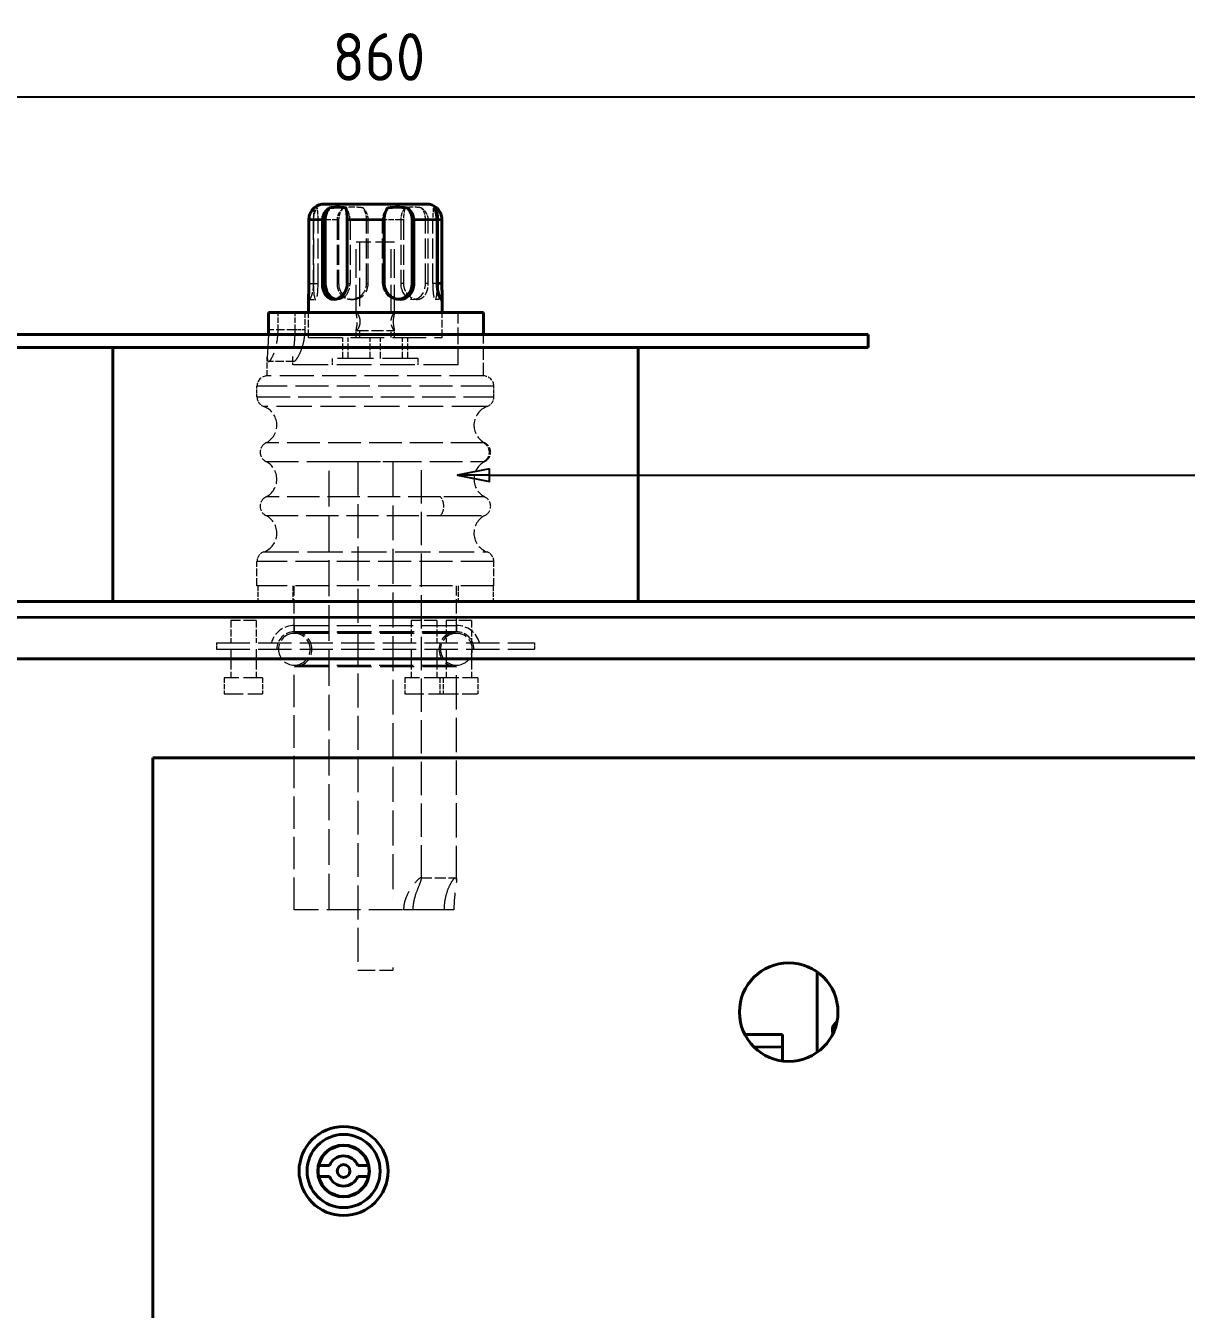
# Model space of a CAD drawing. Header units: millimetres. Extents: x 0 to 4205, y 0 to 2970.
# Drawn here: x 1614.2 to 1979.3, y 1346.9 to 1750.8 of the extents above; entities that cross this region are included whole.
import ezdxf

# ---------------------------------------------------------------- set-up
doc = ezdxf.new("R2010")
doc.units = ezdxf.units.MM
doc.header["$LTSCALE"] = 5
doc.linetypes.add('DASHED', pattern=[0.2067, 0.1654, -0.0413])
for name, color, linetype, lineweight in [('가려진 것(ISO)', 2, 'DASHED', 18), ('가려진 좁은 것(ISO)', 2, 'DASHED', 18), ('가시적인 것(ISO)', 3, 'Continuous', 40), ('가시적인 좁은 것(ISO)', 3, 'Continuous', 35), ('기호(ISO)', 5, 'Continuous', 25), ('치수(ISO)', 2, 'Continuous', 25)]:
    doc.layers.add(name, color=color, linetype=linetype, lineweight=lineweight)
doc.styles.add('치수 텍스트_PSTEK_POSCO', font='isocp.shx')
doc.dimstyles.new('치수_PSTEK_POSCO', dxfattribs={"dimscale": 5, "dimtxt": 3, "dimasz": 2, "dimexe": 2, "dimexo": 2.5, "dimgap": 1, "dimtad": 1, "dimrnd": 1e-08, "dimdsep": 46, "dimtxsty": '치수 텍스트_PSTEK_POSCO', "dimcen": 0.09, "dimdle": 10, "dimclrd": 7, "dimclre": 7, "dimclrt": 2, "dimadec": 1, "dimazin": 2, "dimtfac": 1, "dimtmove": 0, "dimatfit": 3, "dimfxl": 0, "dimtolj": 1, "dimlwd": -1, "dimlwe": -1, "dimarcsym": 0})

# ---------------------------------------------------------------- blocks, each defined once
blk = doc.blocks.new('*D31')
at = {"layer": 'Defpoints', "color": 0, "transparency": 16777216}
for p in [(2154.2, 1728.5), (1294.2, 1505.42), (2154.2, 1460.42)]:
    blk.add_point(p, dxfattribs=at)
at = {"layer": '치수(ISO)', "color": 7, "transparency": 16777216}
for p, q in [((1294.2, 1517.92), (1294.2, 1738.5)), ((2154.2, 1472.92), (2154.2, 1738.5)), ((1304.2, 1728.5), (2144.2, 1728.5))]:
    blk.add_line(p, q, dxfattribs=at)
for points in [[(1304.2, 1730.17), (1304.2, 1726.83), (1294.2, 1728.5)], [(2144.2, 1730.17), (2144.2, 1726.83), (2154.2, 1728.5)]]:
    blk.add_solid(points, dxfattribs=at)
at = {"layer": '치수(ISO)', "color": 2, "transparency": 16777216, "insert": (1710.7, 1741), "char_height": 15, "attachment_point": 4, "style": '치수 텍스트_PSTEK_POSCO'}
blk.add_mtext('\\A1;860', dxfattribs=at)

msp = doc.modelspace()

# ---------------------------------------------------------------- linework, layer by layer
at = {"layer": '가려진 것(ISO)', "ltscale": 7.618686}
for p, q in [((1704.6672, 1689.7175), (1704.6672, 1669.7175)), ((1704.7936, 1669.7175), (1704.7936, 1689.7175)), ((1706.1738, 1669.7175), (1706.1738, 1689.7175)), ((1712.1258, 1689.7175), (1712.1258, 1669.7175)), ((1712.6337, 1689.7175), (1712.6337, 1669.7175)), ((1716.2371, 1689.7175), (1716.2371, 1669.7175)), ((1721.4405, 1669.7175), (1721.4405, 1689.7175)), ((1721.9484, 1669.7175), (1721.9484, 1689.7175)), ((1726.4588, 1669.7175), (1726.4588, 1689.7175)), ((1732.1701, 1689.7175), (1732.1701, 1669.7175)), ((1733.0424, 1689.7175), (1733.0424, 1669.7175)), ((1739.9782, 1669.7175), (1739.9782, 1689.7175)), ((1740.8505, 1669.7175), (1740.8505, 1689.7175)), ((1742.2335, 1669.7175), (1742.2335, 1689.7175))]:
    msp.add_line(p, q, dxfattribs=at)
at = {"layer": '가려진 것(ISO)', "ltscale": 7.180437}
for p, q in [((1730.2036, 1682.7175), (1718.2036, 1682.7175)), ((1688.683, 1545.6175), (1676.683, 1545.6175)), ((1745.484, 1545.6175), (1733.484, 1545.6175)), ((1676.683, 1540.6175), (1688.683, 1540.6175)), ((1733.484, 1540.6175), (1745.484, 1540.6175))]:
    msp.add_line(p, q, dxfattribs=at)
at = {"layer": '가려진 것(ISO)', "ltscale": 10.838324}
for p, q in [((1718.2036, 1660.3147), (1718.2036, 1682.7175)), ((1730.2036, 1660.3147), (1730.2036, 1682.7175))]:
    msp.add_line(p, q, dxfattribs=at)
at = {"layer": '가려진 것(ISO)', "ltscale": 10.814248}
for p, q in [((1719.2536, 1682.7175), (1719.2536, 1660.3644)), ((1729.1536, 1660.3644), (1729.1536, 1682.7175))]:
    msp.add_line(p, q, dxfattribs=at)
at = {"layer": '가려진 것(ISO)', "ltscale": 0.761779}
for p, q in [((1703.4433, 1664.7175), (1705.4205, 1664.7175)), ((1711.0835, 1664.7175), (1712.333, 1664.7175)), ((1716.5634, 1664.7175), (1717.2911, 1664.7175)), ((1731.8438, 1664.7175), (1731.1162, 1664.7175)), ((1737.3237, 1664.7175), (1736.0742, 1664.7175)), ((1744.9639, 1664.7175), (1742.9867, 1664.7175)), ((1710.7036, 1644.1175), (1710.7036, 1646.1175)), ((1737.7036, 1644.1175), (1737.7036, 1646.1175)), ((1698.7036, 1562.1175), (1698.7036, 1560.1175)), ((1749.7036, 1562.1175), (1749.7036, 1560.1175)), ((1674.2036, 1556.6175), (1674.2036, 1554.6175)), ((1774.2036, 1556.6175), (1774.2036, 1554.6175))]:
    msp.add_line(p, q, dxfattribs=at)
at = {"layer": '가려진 것(ISO)', "ltscale": 2.095066}
for p, q in [((1693.585, 1655.1175), (1693.585, 1660.6175)), ((1698.971, 1655.1175), (1698.971, 1660.6175)), ((1701.9841, 1660.6175), (1701.9841, 1655.1175))]:
    msp.add_line(p, q, dxfattribs=at)
at = {"layer": '가려진 것(ISO)', "ltscale": 3.009321}
for p, q in [((1703.2036, 1652.7175), (1703.2036, 1660.6175)), ((1745.2036, 1652.7175), (1745.2036, 1660.6175))]:
    msp.add_line(p, q, dxfattribs=at)
at = {"layer": '가려진 것(ISO)', "ltscale": 4.571172}
for p, q in [((1718.2721, 1660.4675), (1730.1351, 1660.4675)), ((1718.2721, 1654.9675), (1730.1351, 1654.9675))]:
    msp.add_line(p, q, dxfattribs=at)
at = {"layer": '가려진 것(ISO)', "ltscale": 6.285399}
msp.add_line((1750.2036, 1644.1175), (1750.2036, 1660.6175), dxfattribs=at)
at = {"layer": '가려진 것(ISO)', "ltscale": 12.766994}
msp.add_line((1703.2036, 1652.7175), (1745.2036, 1652.7175), dxfattribs=at)
at = {"layer": '가려진 것(ISO)', "ltscale": 2.5141}
for p, q in [((1713.9857, 1646.1175), (1713.9857, 1652.7175)), ((1715.6384, 1646.1175), (1715.6384, 1652.7175)), ((1722.5509, 1646.1175), (1722.5509, 1652.7175)), ((1725.8563, 1646.1175), (1725.8563, 1652.7175)), ((1732.7688, 1646.1175), (1732.7688, 1652.7175)), ((1734.4215, 1646.1175), (1734.4215, 1652.7175))]:
    msp.add_line(p, q, dxfattribs=at)
at = {"layer": '가려진 것(ISO)', "ltscale": 0.915226}
for p, q in [((1718.2036, 1652.7175), (1718.2036, 1655.1203)), ((1730.2036, 1652.7175), (1730.2036, 1655.1203))]:
    msp.add_line(p, q, dxfattribs=at)
at = {"layer": '가려진 것(ISO)', "ltscale": 0.896269}
for p, q in [((1719.2536, 1655.0705), (1719.2536, 1652.7175)), ((1729.1536, 1652.7175), (1729.1536, 1655.0705))]:
    msp.add_line(p, q, dxfattribs=at)
at = {"layer": '가려진 것(ISO)', "ltscale": 4.952111}
msp.add_line((1758.2036, 1640.6175), (1758.2036, 1653.6175), dxfattribs=at)
at = {"layer": '가려진 것(ISO)', "ltscale": 2.251848}
msp.add_line((1690.2036, 1640.6175), (1690.2036, 1646.529), dxfattribs=at)
at = {"layer": '가려진 것(ISO)', "ltscale": 3.047415}
msp.add_line((1698.5004, 1645.1175), (1690.5917, 1645.1175), dxfattribs=at)
at = {"layer": '가려진 것(ISO)', "ltscale": 0.685255}
msp.add_line((1698.2036, 1644.1175), (1698.2036, 1645.9166), dxfattribs=at)
at = {"layer": '가려진 것(ISO)', "ltscale": 13.172297}
msp.add_line((1750.2036, 1644.1175), (1698.2036, 1644.1175), dxfattribs=at)
at = {"layer": '가려진 것(ISO)', "ltscale": 13.678923}
msp.add_line((1737.7036, 1646.1175), (1710.7036, 1646.1175), dxfattribs=at)
at = {"layer": '가려진 것(ISO)', "ltscale": 12.918983}
for p, q in [((1758.2036, 1640.6175), (1690.2036, 1640.6175)), ((1698.7036, 1562.1175), (1749.7036, 1562.1175)), ((1749.7036, 1560.1175), (1698.7036, 1560.1175)), ((1698.7036, 1560.1175), (1749.7036, 1560.1175)), ((1749.7036, 1559.6175), (1698.7036, 1559.6175)), ((1698.7036, 1549.6175), (1749.7036, 1549.6175)), ((1749.7036, 1549.1175), (1698.7036, 1549.1175))]:
    msp.add_line(p, q, dxfattribs=at)
at = {"layer": '가려진 것(ISO)', "ltscale": 1.265843}
for p, q in [((1686.9536, 1634.0443), (1686.9536, 1637.3675)), ((1761.4536, 1634.0443), (1761.4536, 1637.3675))]:
    msp.add_line(p, q, dxfattribs=at)
at = {"layer": '가려진 것(ISO)', "ltscale": 14.692177}
msp.add_line((1738.7036, 1613.6175), (1709.7036, 1613.6175), dxfattribs=at)
at = {"layer": '가려진 것(ISO)', "ltscale": 13.642961}
msp.add_line((1709.7036, 1472.6175), (1709.7036, 1613.6175), dxfattribs=at)
at = {"layer": '가려진 것(ISO)', "ltscale": 12.901145}
msp.add_line((1718.7036, 1613.6175), (1718.7036, 1453.6175), dxfattribs=at)
at = {"layer": '가려진 것(ISO)', "ltscale": 13.275278}
msp.add_line((1729.7036, 1613.6175), (1729.7036, 1476.4175), dxfattribs=at)
at = {"layer": '가려진 것(ISO)', "ltscale": 12.689069}
msp.add_line((1738.7036, 1482.4759), (1738.7036, 1613.6175), dxfattribs=at)
at = {"layer": '가려진 것(ISO)', "ltscale": 2.884835}
for p, q in [((1686.9536, 1574.6175), (1686.9536, 1582.1907)), ((1761.4536, 1574.6175), (1761.4536, 1582.1907))]:
    msp.add_line(p, q, dxfattribs=at)
at = {"layer": '가려진 것(ISO)', "ltscale": 12.581232}
msp.add_line((1761.4536, 1574.6175), (1686.9536, 1574.6175), dxfattribs=at)
at = {"layer": '가려진 것(ISO)', "ltscale": 1.904597}
for p, q in [((1687.2036, 1574.6175), (1687.2036, 1569.6175)), ((1698.2036, 1574.6175), (1698.2036, 1569.6175)), ((1750.2036, 1574.6175), (1750.2036, 1569.6175)), ((1761.2036, 1574.6175), (1761.2036, 1569.6175)), ((1676.683, 1545.6175), (1676.683, 1540.6175)), ((1688.683, 1545.6175), (1688.683, 1540.6175)), ((1733.484, 1545.6175), (1733.484, 1540.6175)), ((1744.4438, 1545.6175), (1744.4438, 1540.6175)), ((1745.484, 1545.6175), (1745.484, 1540.6175)), ((1756.4438, 1545.6175), (1756.4438, 1540.6175))]:
    msp.add_line(p, q, dxfattribs=at)
at = {"layer": '가려진 것(ISO)', "ltscale": 5.52352}
for p, q in [((1698.7036, 1560.1175), (1698.7036, 1574.6175)), ((1749.7036, 1560.1175), (1749.7036, 1574.6175))]:
    msp.add_line(p, q, dxfattribs=at)
at = {"layer": '가려진 것(ISO)', "ltscale": 4.786925}
for p, q in [((1686.683, 1563.6175), (1678.683, 1563.6175)), ((1743.484, 1563.6175), (1735.484, 1563.6175)), ((1754.4438, 1563.6175), (1746.4438, 1563.6175))]:
    msp.add_line(p, q, dxfattribs=at)
at = {"layer": '가려진 것(ISO)', "ltscale": 2.666475}
for p, q in [((1678.683, 1563.6175), (1678.683, 1556.6175)), ((1686.683, 1563.6175), (1686.683, 1556.6175)), ((1735.484, 1563.6175), (1735.484, 1556.6175)), ((1743.484, 1563.6175), (1743.484, 1556.6175)), ((1746.4438, 1563.6175), (1746.4438, 1556.6175)), ((1754.4438, 1563.6175), (1754.4438, 1556.6175))]:
    msp.add_line(p, q, dxfattribs=at)
at = {"layer": '가려진 것(ISO)', "ltscale": 12.665669}
for p, q in [((1674.2036, 1556.6175), (1774.2036, 1556.6175)), ((1674.2036, 1554.6175), (1774.2036, 1554.6175))]:
    msp.add_line(p, q, dxfattribs=at)
at = {"layer": '가려진 것(ISO)', "ltscale": 3.428354}
for p, q in [((1678.683, 1554.6175), (1678.683, 1545.6175)), ((1686.683, 1554.6175), (1686.683, 1545.6175)), ((1735.484, 1554.6175), (1735.484, 1545.6175)), ((1743.484, 1554.6175), (1743.484, 1545.6175)), ((1746.4438, 1554.6175), (1746.4438, 1545.6175)), ((1754.4438, 1554.6175), (1754.4438, 1545.6175))]:
    msp.add_line(p, q, dxfattribs=at)
at = {"layer": '가려진 것(ISO)', "ltscale": 12.33672}
msp.add_line((1698.7036, 1472.6175), (1698.7036, 1549.1175), dxfattribs=at)
at = {"layer": '가려진 것(ISO)', "ltscale": 12.998048}
msp.add_line((1749.7036, 1481.9501), (1749.7036, 1549.1175), dxfattribs=at)
at = {"layer": '가려진 것(ISO)', "ltscale": 5.814323}
for p, q in [((1756.4438, 1545.6175), (1745.484, 1545.6175)), ((1745.484, 1540.6175), (1756.4438, 1540.6175))]:
    msp.add_line(p, q, dxfattribs=at)
at = {"layer": '가려진 것(ISO)', "ltscale": 4.190233}
msp.add_line((1738.5381, 1482.7175), (1749.4126, 1482.7175), dxfattribs=at)
at = {"layer": '가려진 것(ISO)', "ltscale": 12.76793}
msp.add_line((1745.8867, 1472.6175), (1698.7036, 1472.6175), dxfattribs=at)
at = {"layer": '가려진 것(ISO)', "ltscale": 0.037994}
for p, q in [((1733.0772, 1472.7175), (1733.0772, 1472.6175)), ((1736.0903, 1472.6175), (1736.0903, 1472.7175)), ((1745.8867, 1472.6175), (1745.8867, 1472.7175)), ((1748.8999, 1472.7175), (1748.8999, 1472.6175))]:
    msp.add_line(p, q, dxfattribs=at)
at = {"layer": '가려진 것(ISO)', "ltscale": 1.160986}
msp.add_line((1748.8999, 1472.6175), (1745.8867, 1472.6175), dxfattribs=at)
at = {"layer": '가려진 것(ISO)', "ltscale": 0.304651}
msp.add_line((1729.7036, 1454.4175), (1729.7036, 1453.6175), dxfattribs=at)
at = {"layer": '가려진 것(ISO)', "ltscale": 6.582059}
msp.add_line((1718.7036, 1453.6175), (1729.7036, 1453.6175), dxfattribs=at)
at = {"layer": '가려진 것(ISO)', "ltscale": 1.944629}
for centre, start, end in [((1690.2036, 1637.3675), 90, 180), ((1758.2036, 1637.3675), 0, 90)]:
    msp.add_arc(centre, 3.25, start, end, dxfattribs=at)
at = {"layer": '가려진 것(ISO)', "ltscale": 1.512355}
for centre, start, end in [((1690.2036, 1634.0443), 180, 249.99481), ((1758.2036, 1634.0443), 290.00519, 0), ((1690.2036, 1582.1907), 110.00519, 180), ((1758.2036, 1582.1907), 0, 69.99481)]:
    msp.add_arc(centre, 3.25, start, end, dxfattribs=at)
at = {"layer": '가려진 것(ISO)', "ltscale": 5.546094}
for centre, start, end in [((1686.9536, 1625.1175), 296.525352, 69.99481), ((1761.4536, 1625.1175), 110.00519, 243.474648), ((1686.9536, 1591.1175), 290.00519, 63.474648), ((1761.4536, 1591.1175), 116.525352, 249.99481)]:
    msp.add_arc(centre, 6.25, start, end, dxfattribs=at)
at = {"layer": '가려진 것(ISO)', "ltscale": 2.743033}
for centre, start, end in [((1691.1963, 1616.6175), 116.525352, 243.474648), ((1757.211, 1616.6175), 296.525352, 63.474648), ((1691.1963, 1599.6175), 116.525352, 243.474648), ((1757.211, 1599.6175), 296.525352, 63.474648)]:
    msp.add_arc(centre, 3.25, start, end, dxfattribs=at)
at = {"layer": '가려진 것(ISO)', "ltscale": 5.275156}
for centre, start, end in [((1686.9536, 1608.1175), 296.525352, 63.474648), ((1761.4536, 1608.1175), 116.525352, 243.474648)]:
    msp.add_arc(centre, 6.25, start, end, dxfattribs=at)
at = {"layer": '가려진 것(ISO)', "ltscale": 3.716526}
for centre, start, end in [((1698.7036, 1554.6175), 90, 164.53399), ((1749.7036, 1554.6175), 15.46601, 90)]:
    msp.add_arc(centre, 7.5, start, end, dxfattribs=at)
at = {"layer": '가려진 것(ISO)', "ltscale": 3.290979}
for centre, start, end in [((1698.7036, 1554.6175), 90, 180), ((1749.7036, 1554.6175), 0, 90)]:
    msp.add_arc(centre, 5.5, start, end, dxfattribs=at)
at = {"layer": '가려진 것(ISO)', "ltscale": 5.983681}
for centre, start, end in [((1698.7036, 1554.6175), 90, 270), ((1698.7036, 1554.6175), 270, 90), ((1749.7036, 1554.6175), 90, 270), ((1749.7036, 1554.6175), 270, 90)]:
    msp.add_arc(centre, 5, start, end, dxfattribs=at)
at = {"layer": '가려진 것(ISO)', "ltscale": 6.582059}
for centre, start, end in [((1698.7036, 1554.6175), 270, 90), ((1749.7036, 1554.6175), 90, 270)]:
    msp.add_arc(centre, 5.5, start, end, dxfattribs=at)
at = {"layer": '가려진 것(ISO)', "ltscale": 1.628336}
for centre, major_axis, ratio, start_param, end_param in [((1705.4205, 1689.7175), (0, -5), 0.1506583, 3.85743071, 4.71238898), ((1705.4205, 1689.7175), (0, 5), 0.1506583, 4.71238898, 5.56734725), ((1717.2911, 1689.7175), (0, -5), 0.93146965, 3.85743071, 4.71238898), ((1712.333, 1689.7175), (0, -5), 0.78081135, 1.57079633, 2.42575459), ((1717.2911, 1689.7175), (0, 5), 0.93146965, 4.71238898, 5.56734725), ((1731.1162, 1689.7175), (0, 5), 0.93146965, 0.71583806, 1.57079633), ((1736.0742, 1689.7175), (0, -5), 0.78081135, 3.85743071, 4.71238898), ((1736.0742, 1689.7175), (0, 5), 0.78081135, 4.71238898, 5.56734725), ((1742.9867, 1689.7175), (0, 5), 0.1506583, 0.71583806, 1.57079633)]:
    msp.add_ellipse(centre, major_axis=major_axis, ratio=ratio, start_param=start_param, end_param=end_param, dxfattribs=at)
at = {"layer": '가려진 것(ISO)', "ltscale": 5.983681}
for centre, ratio in [((1705.4205, 1669.7175), 0.1506583), ((1717.2911, 1669.7175), 0.93146965), ((1736.0742, 1669.7175), 0.78081135)]:
    msp.add_ellipse(centre, major_axis=(0, -5), ratio=ratio, start_param=4.71238898, end_param=7.85398163, dxfattribs=at)
at = {"layer": '가려진 것(ISO)', "ltscale": 3.295597}
msp.add_ellipse((1712.333, 1669.7175), major_axis=(0, -5), ratio=0.78081135, start_param=6.12368158, end_param=7.85398163, dxfattribs=at)
at = {"layer": '가려진 것(ISO)', "ltscale": 3.140462}
msp.add_ellipse((1731.1162, 1669.7175), major_axis=(0, -5), ratio=0.93146965, start_param=4.71238898, end_param=6.36124038, dxfattribs=at)
at = {"layer": '가려진 것(ISO)', "ltscale": 5.397179}
msp.add_ellipse((1742.9867, 1669.7175), major_axis=(0, -5), ratio=0.1506583, start_param=4.71238898, end_param=7.54605733, dxfattribs=at)
at = {"layer": '가려진 것(ISO)', "ltscale": 1.7367}
msp.add_open_spline([(1704.7936, 1689.7175), (1704.7936, 1690.1325), (1704.8258, 1690.5424), (1704.9516, 1691.3363), (1705.0443, 1691.7118), (1705.3565, 1692.6285), (1705.6143, 1693.1069), (1705.9148, 1693.4902)], degree=3, knots=[-0.458858172, -0.458858172, -0.458858172, -0.458858172, -0.333740928, -0.333740928, -0.20761102, -0.20761102, 0, 0, 0, 0], dxfattribs=at)
at = {"layer": '가려진 것(ISO)', "ltscale": 2.359709}
msp.add_open_spline([(1705.9148, 1693.4902), (1705.7472, 1693.6549), (1705.5765, 1693.7175), (1705.2825, 1693.7175), (1705.133, 1693.6685), (1704.9842, 1693.5432)], degree=3, knots=[1.699864016, 1.699864016, 1.699864016, 1.699864016, 2.010514071, 2.010514071, 2.285328398, 2.285328398, 2.285328398, 2.285328398], dxfattribs=at)
at = {"layer": '가려진 것(ISO)', "ltscale": 1.736699}
for points, knots in [([(1714.2347, 1693.4902), (1713.8703, 1693.2342), (1713.5331, 1692.9356), (1712.8864, 1692.1863), (1712.5999, 1691.7235), (1712.2223, 1690.7364), (1712.1258, 1690.2317), (1712.1258, 1689.7175)], [-0.456831981, -0.456831981, -0.456831981, -0.456831981, -0.318683626, -0.318683626, -0.15427722, -0.15427722, 0, 0, 0, 0]), ([(1721.4405, 1689.7175), (1721.4405, 1690.2317), (1721.3891, 1690.7364), (1721.1898, 1691.7235), (1721.0392, 1692.1863), (1720.7044, 1692.9356), (1720.5314, 1693.2342), (1720.3474, 1693.4902)], [-0.928418077, -0.928418077, -0.928418077, -0.928418077, -0.772738135, -0.772738135, -0.60683691, -0.60683691, -0.46743248, -0.46743248, -0.46743248, -0.46743248]), ([(1733.5121, 1693.4902), (1733.4353, 1693.2279), (1733.3608, 1692.9208), (1733.2177, 1692.1656), (1733.1528, 1691.7093), (1733.0654, 1690.7323), (1733.0424, 1690.2296), (1733.0424, 1689.7175)], [-0.456815099, -0.456815099, -0.456815099, -0.456815099, -0.315257795, -0.315257795, -0.153640623, -0.153640623, 0, 0, 0, 0]), ([(1740.8505, 1689.7175), (1740.8505, 1690.2296), (1740.7506, 1690.7323), (1740.3613, 1691.7093), (1740.0687, 1692.1656), (1739.3933, 1692.9208), (1739.0304, 1693.2279), (1738.6362, 1693.4902)], [-0.928352843, -0.928352843, -0.928352843, -0.928352843, -0.77331511, -0.77331511, -0.610228294, -0.610228294, -0.467383758, -0.467383758, -0.467383758, -0.467383758])]:
    msp.add_open_spline(points, degree=3, knots=knots, dxfattribs=at)
at = {"layer": '가려진 것(ISO)', "ltscale": 2.508014}
for points in [[(1720.3474, 1693.4902), (1719.3111, 1693.6549), (1718.2556, 1693.7175), (1716.3265, 1693.7175), (1715.2711, 1693.6549), (1714.2347, 1693.4902)], [(1738.6362, 1693.4902), (1737.7675, 1693.6549), (1736.8827, 1693.7175), (1735.2657, 1693.7175), (1734.3809, 1693.6549), (1733.5121, 1693.4902)]]:
    msp.add_open_spline(points, degree=3, knots=[1.699864016, 1.699864016, 1.699864016, 1.699864016, 2.010514071, 2.010514071, 2.321164125, 2.321164125, 2.321164125, 2.321164125], dxfattribs=at)
at = {"layer": '가려진 것(ISO)', "ltscale": 3.002224}
for points, knots in [([(1703.4433, 1664.7175), (1703.5383, 1664.7175), (1703.6702, 1664.8439), (1703.9673, 1665.355), (1704.1309, 1665.7394), (1704.4137, 1666.6245), (1704.5518, 1667.1851), (1704.7427, 1668.4163), (1704.7936, 1669.087), (1704.7936, 1669.7175)], [-0.756511688, -0.756511688, -0.756511688, -0.756511688, -0.567394583, -0.567394583, -0.378277478, -0.378277478, -0.189138739, -0.189138739, 0, 0, 0, 0]), ([(1712.1258, 1669.7175), (1712.1258, 1669.087), (1712.2319, 1668.4163), (1712.6659, 1667.1851), (1712.9945, 1666.6245), (1713.7639, 1665.7394), (1714.257, 1665.355), (1715.3628, 1664.8439), (1715.9762, 1664.7175), (1716.5634, 1664.7175)], [-1.513023376, -1.513023376, -1.513023376, -1.513023376, -1.323884638, -1.323884638, -1.134745899, -1.134745899, -0.945628794, -0.945628794, -0.756511688, -0.756511688, -0.756511688, -0.756511688]), ([(1716.5634, 1664.7175), (1717.1506, 1664.7175), (1717.7868, 1664.8439), (1718.9747, 1665.355), (1719.526, 1665.7394), (1720.4055, 1666.6245), (1720.793, 1667.1851), (1721.3109, 1668.4163), (1721.4405, 1669.087), (1721.4405, 1669.7175)], [-0.756511688, -0.756511688, -0.756511688, -0.756511688, -0.567394583, -0.567394583, -0.378277478, -0.378277478, -0.189138739, -0.189138739, 0, 0, 0, 0]), ([(1733.0424, 1669.7175), (1733.0424, 1669.087), (1733.1613, 1668.4163), (1733.6322, 1667.1851), (1733.983, 1666.6245), (1734.7686, 1665.7394), (1735.2564, 1665.355), (1736.2882, 1664.8439), (1736.8315, 1664.7175), (1737.3237, 1664.7175)], [-1.513023376, -1.513023376, -1.513023376, -1.513023376, -1.323884638, -1.323884638, -1.134745899, -1.134745899, -0.945628794, -0.945628794, -0.756511688, -0.756511688, -0.756511688, -0.756511688]), ([(1737.3237, 1664.7175), (1737.8159, 1664.7175), (1738.3202, 1664.8439), (1739.211, 1665.355), (1739.5987, 1665.7394), (1740.1954, 1666.6245), (1740.4448, 1667.1851), (1740.7719, 1668.4163), (1740.8505, 1669.087), (1740.8505, 1669.7175)], [-0.756511688, -0.756511688, -0.756511688, -0.756511688, -0.567394583, -0.567394583, -0.378277478, -0.378277478, -0.189138739, -0.189138739, 0, 0, 0, 0])]:
    msp.add_open_spline(points, degree=3, knots=knots, dxfattribs=at)
at = {"layer": '가려진 것(ISO)', "ltscale": 1.308639}
msp.add_open_spline([(1703.2037, 1665.8464), (1703.2039, 1665.5462), (1703.2139, 1665.2878), (1703.2782, 1664.8439), (1703.3483, 1664.7175), (1703.4433, 1664.7175)], degree=3, knots=[-1.085045868, -1.085045868, -1.085045868, -1.085045868, -0.945628794, -0.945628794, -0.756511688, -0.756511688, -0.756511688, -0.756511688], dxfattribs=at)
at = {"layer": '가려진 것(ISO)', "ltscale": 6.67681}
for points in [[(1719.3461, 1657.7175), (1719.3461, 1658.0689), (1719.2974, 1658.4393), (1719.1247, 1659.1148), (1719.0034, 1659.4205), (1718.7673, 1659.9031), (1718.6359, 1660.114), (1718.4141, 1660.3963), (1718.3249, 1660.4675), (1718.2193, 1660.4675), (1718.1967, 1660.3963), (1718.2147, 1660.114), (1718.254, 1659.9031), (1718.3447, 1659.4205), (1718.4026, 1659.1148), (1718.4902, 1658.4393), (1718.5175, 1658.0689), (1718.5175, 1657.3661), (1718.4902, 1656.9956), (1718.4026, 1656.3201), (1718.3447, 1656.0144), (1718.254, 1655.5319), (1718.2147, 1655.321), (1718.1967, 1655.0386), (1718.2193, 1654.9675), (1718.3249, 1654.9675), (1718.4141, 1655.0386), (1718.6359, 1655.321), (1718.7673, 1655.5319), (1719.0034, 1656.0144), (1719.1247, 1656.3201), (1719.2974, 1656.9956), (1719.3461, 1657.3661), (1719.3461, 1657.7175)], [(1729.8897, 1657.7175), (1729.8897, 1657.3661), (1729.917, 1656.9956), (1730.0046, 1656.3201), (1730.0625, 1656.0144), (1730.1533, 1655.5319), (1730.1925, 1655.321), (1730.2106, 1655.0386), (1730.188, 1654.9675), (1730.0823, 1654.9675), (1729.9932, 1655.0386), (1729.7714, 1655.321), (1729.64, 1655.5319), (1729.4038, 1656.0144), (1729.2825, 1656.3201), (1729.1099, 1656.9956), (1729.0611, 1657.3661), (1729.0611, 1658.0689), (1729.1099, 1658.4393), (1729.2825, 1659.1148), (1729.4038, 1659.4205), (1729.64, 1659.9031), (1729.7714, 1660.114), (1729.9932, 1660.3963), (1730.0823, 1660.4675), (1730.188, 1660.4675), (1730.2106, 1660.3963), (1730.1925, 1660.114), (1730.1533, 1659.9031), (1730.0625, 1659.4205), (1730.0046, 1659.1148), (1729.917, 1658.4393), (1729.8897, 1658.0689), (1729.8897, 1657.7175)]]:
    msp.add_open_spline(points, degree=3, knots=[0, 0, 0, 0, 0.10542391, 0.10542391, 0.21084783, 0.21084783, 0.3160777, 0.3160777, 0.42130758, 0.42130758, 0.52653746, 0.52653746, 0.63176734, 0.63176734, 0.73719125, 0.73719125, 0.84261516, 0.84261516, 0.94803908, 0.94803908, 1.05346299, 1.05346299, 1.15869287, 1.15869287, 1.26392274, 1.26392274, 1.36915262, 1.36915262, 1.4743825, 1.4743825, 1.57980641, 1.57980641, 1.68523033, 1.68523033, 1.68523033, 1.68523033], dxfattribs=at)
at = {"layer": '가려진 것(ISO)', "ltscale": 14.553452}
msp.add_open_spline([(1690.5537, 1653.6179), (1690.5354, 1652.8259), (1690.504, 1652.0322), (1690.3983, 1650.0496), (1690.3139, 1648.9302), (1690.2087, 1647.1629), (1690.1811, 1646.3944), (1690.2756, 1645.3715), (1690.4013, 1645.1175), (1690.7821, 1645.1175), (1691.0609, 1645.3715), (1691.7082, 1646.3944), (1692.0731, 1647.1629), (1692.7109, 1648.9302), (1693.0267, 1650.0496), (1693.4662, 1652.5109), (1693.585, 1653.8536), (1693.585, 1655.1175)], degree=3, knots=[0.14750501, 0.14750501, 0.14750501, 0.14750501, 0.37916994, 0.37916994, 0.75833987, 0.75833987, 1.13740582, 1.13740582, 1.51647176, 1.51647176, 1.89553771, 1.89553771, 2.27460365, 2.27460365, 2.65377359, 2.65377359, 3.03294353, 3.03294353, 3.03294353, 3.03294353], dxfattribs=at)
at = {"layer": '가려진 것(ISO)', "ltscale": 15.347257}
msp.add_open_spline([(1701.9841, 1655.1175), (1701.9841, 1653.847), (1701.8352, 1652.5021), (1701.2963, 1650.0429), (1700.9134, 1648.9273), (1700.156, 1647.1662), (1699.7294, 1646.3985), (1698.9951, 1645.3738), (1698.6916, 1645.1175), (1698.3091, 1645.1175), (1698.2072, 1645.3738), (1698.2002, 1646.3985), (1698.2906, 1647.1662), (1698.5173, 1648.9273), (1698.6691, 1650.0429), (1698.8994, 1652.5021), (1698.971, 1653.847), (1698.971, 1655.1175)], degree=3, knots=[-3.04786349, -3.04786349, -3.04786349, -3.04786349, -2.66671783, -2.66671783, -2.28557217, -2.28557217, -1.90475196, -1.90475196, -1.52393174, -1.52393174, -1.14311153, -1.14311153, -0.76229131, -0.76229131, -0.38114566, -0.38114566, 0, 0, 0, 0], dxfattribs=at)
at = {"layer": '가려진 것(ISO)', "ltscale": 15.787786}
msp.add_open_spline([(1736.0903, 1472.7175), (1736.0903, 1473.3783), (1736.1439, 1474.0477), (1736.3447, 1475.3582), (1736.491, 1475.9995), (1737.0025, 1477.8271), (1737.4344, 1478.9193), (1738.1279, 1480.6463), (1738.4453, 1481.4106), (1738.7515, 1482.4472), (1738.7346, 1482.7175), (1738.3416, 1482.7175), (1737.9484, 1482.4472), (1736.9029, 1481.4106), (1736.2557, 1480.6463), (1735.0419, 1478.9193), (1734.3819, 1477.8271), (1733.6377, 1475.9995), (1733.4315, 1475.3582), (1733.1508, 1474.0477), (1733.0772, 1473.3783), (1733.0772, 1472.7175)], degree=3, knots=[0, 0, 0, 0, 0.19824713, 0.19824713, 0.39649426, 0.39649426, 0.79298851, 0.79298851, 1.18426149, 1.18426149, 1.57553446, 1.57553446, 1.96680744, 1.96680744, 2.35808042, 2.35808042, 2.75457467, 2.75457467, 2.9528218, 2.9528218, 3.15106893, 3.15106893, 3.15106893, 3.15106893], dxfattribs=at)
at = {"layer": '가려진 것(ISO)', "ltscale": 15.353693}
msp.add_open_spline([(1745.8867, 1472.7175), (1745.8867, 1473.9886), (1746.0383, 1475.3337), (1746.5859, 1477.7927), (1746.9747, 1478.9078), (1747.7423, 1480.6684), (1748.174, 1481.436), (1748.9157, 1482.4609), (1749.2212, 1482.7175), (1749.6039, 1482.7175), (1749.7038, 1482.4609), (1749.7034, 1481.436), (1749.6078, 1480.6684), (1749.3707, 1478.9078), (1749.213, 1477.7927), (1748.9741, 1475.3337), (1748.8999, 1473.9886), (1748.8999, 1472.7175)], degree=3, knots=[-3.04934025, -3.04934025, -3.04934025, -3.04934025, -2.66799568, -2.66799568, -2.28665111, -2.28665111, -1.90566062, -1.90566062, -1.52467013, -1.52467013, -1.14367963, -1.14367963, -0.76268914, -0.76268914, -0.38134457, -0.38134457, 0, 0, 0, 0], dxfattribs=at)
at = {"layer": '가려진 좁은 것(ISO)', "ltscale": 1.896379}
msp.add_line((1712.1258, 1689.7175), (1708.429, 1689.7175), dxfattribs=at)
at = {"layer": '가려진 좁은 것(ISO)', "ltscale": 0.531721}
for p, q in [((1712.1258, 1689.7175), (1712.6337, 1689.7175)), ((1733.0424, 1689.7175), (1732.1701, 1689.7175)), ((1703.287, 1669.7175), (1704.6672, 1669.7175)), ((1704.7936, 1669.7175), (1706.1738, 1669.7175)), ((1712.1258, 1669.7175), (1712.6337, 1669.7175)), ((1715.3649, 1669.7175), (1716.2371, 1669.7175)), ((1721.4405, 1669.7175), (1721.9484, 1669.7175)), ((1726.9667, 1669.7175), (1726.4588, 1669.7175)), ((1733.0424, 1669.7175), (1732.1701, 1669.7175)), ((1740.8505, 1669.7175), (1739.9782, 1669.7175)), ((1743.6136, 1669.7175), (1742.2335, 1669.7175))]:
    msp.add_line(p, q, dxfattribs=at)
at = {"layer": '가려진 좁은 것(ISO)', "ltscale": 2.056963}
msp.add_line((1732.1701, 1689.7175), (1726.9667, 1689.7175), dxfattribs=at)
at = {"layer": '가려진 좁은 것(ISO)', "ltscale": 0.128599}
msp.add_line((1743.74, 1689.7175), (1743.6136, 1689.7175), dxfattribs=at)
at = {"layer": '가려진 좁은 것(ISO)', "ltscale": 3.236419}
msp.add_line((1698.971, 1655.1175), (1690.5718, 1655.1175), dxfattribs=at)
at = {"layer": '가려진 좁은 것(ISO)', "ltscale": 1.160986}
for p, q in [((1701.9841, 1655.1175), (1698.971, 1655.1175)), ((1745.8867, 1472.7175), (1748.8999, 1472.7175))]:
    msp.add_line(p, q, dxfattribs=at)
at = {"layer": '가려진 좁은 것(ISO)', "ltscale": 12.581232}
for p, q in [((1761.4536, 1637.3675), (1686.9536, 1637.3675)), ((1686.9536, 1634.0443), (1761.4536, 1634.0443)), ((1761.4536, 1582.1907), (1686.9536, 1582.1907))]:
    msp.add_line(p, q, dxfattribs=at)
at = {"layer": '가려진 좁은 것(ISO)', "ltscale": 13.34145}
for p, q in [((1759.3155, 1630.9904), (1689.0918, 1630.9904)), ((1689.0918, 1585.2446), (1759.3155, 1585.2446))]:
    msp.add_line(p, q, dxfattribs=at)
at = {"layer": '가려진 좁은 것(ISO)', "ltscale": 4.935886}
msp.add_line((1733.0772, 1472.7175), (1745.8867, 1472.7175), dxfattribs=at)
at = {"layer": '가려진 좁은 것(ISO)', "ltscale": 2.743033}
for centre, ratio in [((1756.8383, 1616.6175), 0.98870788), ((1743.7822, 1599.6175), 0.59315808)]:
    msp.add_ellipse(centre, major_axis=(0, -3.25), ratio=ratio, start_param=0.46295473, end_param=2.67863793, dxfattribs=at)
at = {"layer": '가려진 좁은 것(ISO)', "ltscale": 12.46632}
for points, knots in [([(1758.2733, 1619.5254), (1757.8928, 1619.5254), (1757.2331, 1619.5254), (1755.4872, 1619.5254), (1754.4655, 1619.5254), (1751.5225, 1619.5254), (1749.3509, 1619.5254), (1745.9793, 1619.5254), (1745.0401, 1619.5254), (1742.2544, 1619.5254), (1740.2963, 1619.5254), (1736.1984, 1619.5254), (1734.06, 1619.5254), (1729.2268, 1619.5254), (1726.4549, 1619.5254), (1721.9703, 1619.5254), (1720.2514, 1619.5254), (1717.0598, 1619.5254), (1715.5611, 1619.5254), (1712.6178, 1619.5254), (1711.1734, 1619.5254), (1706.9388, 1619.5254), (1704.307, 1619.5254), (1700.6082, 1619.5254), (1699.3763, 1619.5254), (1696.4806, 1619.5254), (1694.964, 1619.5254), (1692.9424, 1619.5254), (1692.2779, 1619.5254), (1691.3317, 1619.5254), (1690.9948, 1619.5254), (1690.1933, 1619.5254), (1689.8749, 1619.5254), (1689.7557, 1619.5254), (1689.7449, 1619.5254), (1689.745, 1619.5254)], [-30.9218623, -30.9218623, -30.9218623, -30.9218623, -30.19403298, -30.19403298, -29.55540021, -29.55540021, -28.61923027, -28.61923027, -28.27813944, -28.27813944, -27.63951146, -27.63951146, -27.00087868, -27.00087868, -26.21469125, -26.21469125, -25.72361792, -25.72361792, -25.28501977, -25.28501977, -24.84641686, -24.84641686, -23.95597199, -23.95597199, -23.46558207, -23.46558207, -22.69922371, -22.69922371, -22.22934628, -22.22934628, -21.89183563, -21.89183563, -21.25320764, -21.25320764, -21.11105008, -21.11105008, -21.11105008, -21.11105008]), ([(1689.745, 1613.7096), (1689.7449, 1613.7096), (1689.7557, 1613.7096), (1689.8749, 1613.7096), (1690.1933, 1613.7096), (1690.9948, 1613.7096), (1691.3317, 1613.7096), (1692.2779, 1613.7096), (1692.9424, 1613.7096), (1694.964, 1613.7096), (1696.4806, 1613.7096), (1699.3763, 1613.7096), (1700.6082, 1613.7096), (1704.307, 1613.7096), (1706.9388, 1613.7096), (1711.1734, 1613.7096), (1712.6178, 1613.7096), (1715.5611, 1613.7096), (1717.0598, 1613.7096), (1720.2514, 1613.7096), (1721.9703, 1613.7096), (1726.4549, 1613.7096), (1729.2268, 1613.7096), (1734.06, 1613.7096), (1736.1984, 1613.7096), (1740.2963, 1613.7096), (1742.2544, 1613.7096), (1745.0401, 1613.7096), (1745.9793, 1613.7096), (1749.3509, 1613.7096), (1751.5225, 1613.7096), (1754.4655, 1613.7096), (1755.4872, 1613.7096), (1757.2331, 1613.7096), (1757.8928, 1613.7096), (1758.2733, 1613.7096)], [21.11105008, 21.11105008, 21.11105008, 21.11105008, 21.25320764, 21.25320764, 21.89183563, 21.89183563, 22.22934628, 22.22934628, 22.69922371, 22.69922371, 23.46558207, 23.46558207, 23.95597199, 23.95597199, 24.84641686, 24.84641686, 25.28501977, 25.28501977, 25.72361792, 25.72361792, 26.21469125, 26.21469125, 27.00087868, 27.00087868, 27.63951146, 27.63951146, 28.27813944, 28.27813944, 28.61923027, 28.61923027, 29.55540021, 29.55540021, 30.19403298, 30.19403298, 30.9218623, 30.9218623, 30.9218623, 30.9218623])]:
    msp.add_open_spline(points, degree=3, knots=knots, dxfattribs=at)
at = {"layer": '가려진 좁은 것(ISO)', "ltscale": 1.974471}
for points in [[(1758.662, 1619.5254), (1758.6617, 1619.5254), (1758.5311, 1619.5254), (1758.2733, 1619.5254)], [(1758.2733, 1613.7096), (1758.5311, 1613.7096), (1758.6617, 1613.7096), (1758.662, 1613.7096)]]:
    msp.add_open_spline(points, degree=3, dxfattribs=at)
at = {"layer": '가려진 좁은 것(ISO)', "ltscale": 12.257335}
for points, knots in [([(1744.6431, 1602.5254), (1742.5992, 1602.5254), (1740.3825, 1602.5254), (1735.9856, 1602.5254), (1733.8426, 1602.5254), (1728.4928, 1602.5254), (1725.1659, 1602.5254), (1720.6982, 1602.5254), (1719.5123, 1602.5254), (1716.1526, 1602.5254), (1713.9788, 1602.5254), (1709.7879, 1602.5254), (1707.7723, 1602.5254), (1703.5723, 1602.5254), (1701.4033, 1602.5254), (1698.2791, 1602.5254), (1697.1736, 1602.5254), (1695.2911, 1602.5254), (1694.4801, 1602.5254), (1693.0379, 1602.5254), (1692.4068, 1602.5254), (1690.793, 1602.5254), (1690.1182, 1602.5254), (1689.7837, 1602.5254), (1689.745, 1602.5254), (1689.745, 1602.5254)], [-30.9218623, -30.9218623, -30.9218623, -30.9218623, -30.19403298, -30.19403298, -29.55540021, -29.55540021, -28.61923027, -28.61923027, -28.27813944, -28.27813944, -27.63951146, -27.63951146, -27.00087868, -27.00087868, -26.21469125, -26.21469125, -25.72361792, -25.72361792, -25.28501977, -25.28501977, -24.84641686, -24.84641686, -23.95597199, -23.95597199, -23.68703198, -23.68703198, -23.68703198, -23.68703198]), ([(1689.745, 1596.7096), (1689.745, 1596.7096), (1689.7837, 1596.7096), (1690.1182, 1596.7096), (1690.793, 1596.7096), (1692.4068, 1596.7096), (1693.0379, 1596.7096), (1694.4801, 1596.7096), (1695.2911, 1596.7096), (1697.1736, 1596.7096), (1698.2791, 1596.7096), (1701.4033, 1596.7096), (1703.5723, 1596.7096), (1707.7723, 1596.7096), (1709.7879, 1596.7096), (1713.9788, 1596.7096), (1716.1526, 1596.7096), (1719.5123, 1596.7096), (1720.6982, 1596.7096), (1725.1659, 1596.7096), (1728.4928, 1596.7096), (1733.8426, 1596.7096), (1735.9856, 1596.7096), (1740.3825, 1596.7096), (1742.5992, 1596.7096), (1744.6431, 1596.7096)], [23.68703198, 23.68703198, 23.68703198, 23.68703198, 23.95597199, 23.95597199, 24.84641686, 24.84641686, 25.28501977, 25.28501977, 25.72361792, 25.72361792, 26.21469125, 26.21469125, 27.00087868, 27.00087868, 27.63951146, 27.63951146, 28.27813944, 28.27813944, 28.61923027, 28.61923027, 29.55540021, 29.55540021, 30.19403298, 30.19403298, 30.9218623, 30.9218623, 30.9218623, 30.9218623])]:
    msp.add_open_spline(points, degree=3, knots=knots, dxfattribs=at)
at = {"layer": '가려진 좁은 것(ISO)', "ltscale": 15.600985}
for points, knots in [([(1758.6623, 1602.5254), (1758.6624, 1602.5254), (1758.6555, 1602.5254), (1758.5333, 1602.5254), (1758.0041, 1602.5254), (1756.6003, 1602.5254), (1756.037, 1602.5254), (1754.7259, 1602.5254), (1753.978, 1602.5254), (1752.2229, 1602.5254), (1751.1816, 1602.5254), (1748.4211, 1602.5254), (1746.6005, 1602.5254), (1744.6431, 1602.5254)], [-13.37636226, -13.37636226, -13.37636226, -13.37636226, -13.26294904, -13.26294904, -12.37252737, -12.37252737, -11.93393474, -11.93393474, -11.49534686, -11.49534686, -11.00428655, -11.00428655, -10.30728743, -10.30728743, -10.30728743, -10.30728743]), ([(1744.6431, 1596.7096), (1746.6005, 1596.7096), (1748.4211, 1596.7096), (1751.1816, 1596.7096), (1752.2229, 1596.7096), (1753.978, 1596.7096), (1754.7259, 1596.7096), (1756.037, 1596.7096), (1756.6003, 1596.7096), (1758.0041, 1596.7096), (1758.5333, 1596.7096), (1758.6555, 1596.7096), (1758.6624, 1596.7096), (1758.6623, 1596.7096)], [10.30728743, 10.30728743, 10.30728743, 10.30728743, 11.00428655, 11.00428655, 11.49534686, 11.49534686, 11.93393474, 11.93393474, 12.37252737, 12.37252737, 13.26294904, 13.26294904, 13.37636226, 13.37636226, 13.37636226, 13.37636226])]:
    msp.add_open_spline(points, degree=3, knots=knots, dxfattribs=at)
at = {"layer": '가시적인 것(ISO)'}
for p, q in [((1708.2036, 1694.7175), (1740.2036, 1694.7175)), ((1703.287, 1689.7175), (1703.287, 1669.7175)), ((1707.5568, 1669.7175), (1707.5568, 1689.7175)), ((1708.429, 1669.7175), (1708.429, 1689.7175)), ((1715.3649, 1689.7175), (1715.3649, 1669.7175)), ((1726.9667, 1669.7175), (1726.9667, 1689.7175)), ((1735.7735, 1689.7175), (1735.7735, 1669.7175)), ((1736.2814, 1689.7175), (1736.2814, 1669.7175)), ((1743.6136, 1669.7175), (1743.6136, 1689.7175)), ((1743.74, 1689.7175), (1743.74, 1669.7175)), ((1745.1202, 1689.7175), (1745.1202, 1669.7175)), ((1703.2036, 1660.6175), (1703.2036, 1665.8457)), ((1745.2036, 1660.6175), (1745.2036, 1665.8457)), ((1758.2036, 1660.6175), (1690.5718, 1660.6175)), ((1690.5718, 1660.6175), (1690.5718, 1655.1175)), ((1758.2036, 1653.6175), (1758.2036, 1660.6175)), ((1879.2036, 1653.6175), (1569.2036, 1653.6175)), ((1879.2036, 1649.6175), (1879.2036, 1653.6175)), ((1569.2036, 1649.6175), (1879.2036, 1649.6175)), ((1641.6036, 1569.6175), (1641.6036, 1649.6175)), ((1806.8036, 1569.6175), (1806.8036, 1649.6175)), ((1351.2036, 1569.6175), (2097.2036, 1569.6175)), ((1349.4743, 1551.6175), (2098.9329, 1551.6175)), ((1654.2036, 880.4175), (1654.2036, 1520.4175)), ((1654.2036, 1520.4175), (2054.2036, 1520.4175)), ((1863.2036, 1453.0369), (1863.2036, 1427.798)), ((1840.3743, 1433.4175), (1852.2036, 1433.4175)), ((1852.2036, 1433.4175), (1852.2036, 1429.4175)), ((1852.2036, 1425.047), (1852.2036, 1429.4175)), ((1706.3863, 1392.1175), (1709.7682, 1392.1175)), ((1722.0209, 1392.1175), (1718.639, 1392.1175)), ((1706.3863, 1388.7175), (1709.7682, 1388.7175)), ((1722.0209, 1388.7175), (1718.639, 1388.7175))]:
    msp.add_line(p, q, dxfattribs=at)
for centre, radius in [((1854.2036, 1440.4175), 15.5), ((1714.2036, 1390.4175), 14), ((1714.2036, 1390.4175), 11.5), ((1714.2036, 1390.4175), 8.15), ((1714.2036, 1390.4175), 2)]:
    msp.add_circle(centre, radius, dxfattribs=at)
for centre, radius, start, end in [((1708.2036, 1689.7175), 5, 90, 130.081332), ((1740.2036, 1689.7175), 5, 49.918668, 90), ((1870.7036, 1434.9175), 2.75, 118.435238, 204.694865), ((1870.7036, 1434.9175), 2.067, 139.263489, 183.866614), ((1714.2036, 1390.4175), 8, 12.268899, 167.731101), ((1714.2036, 1390.4175), 4.75, 20.970961, 159.029039), ((1714.2036, 1390.4175), 8, 167.731101, 192.268899), ((1714.2036, 1390.4175), 8, 347.731101, 12.268899), ((1714.2036, 1390.4175), 8, 192.268899, 347.731101), ((1714.2036, 1390.4175), 4.75, 200.970961, 339.029039)]:
    msp.add_arc(centre, radius, start, end, dxfattribs=at)
for centre, major_axis, ratio, start_param, end_param in [((1712.333, 1689.7175), (0, 5), 0.78081135, 0.71583806, 1.57079633), ((1731.1162, 1689.7175), (0, -5), 0.93146965, 1.57079633, 2.42575459), ((1742.9867, 1689.7175), (0, -5), 0.1506583, 1.57079633, 2.42575459), ((1712.333, 1669.7175), (0, -5), 0.78081135, 4.71238898, 6.12368158), ((1731.1162, 1669.7175), (0, -5), 0.93146965, 0.07805507, 1.57079633), ((1742.9867, 1669.7175), (0, -5), 0.1506583, 1.26287202, 1.57079633)]:
    msp.add_ellipse(centre, major_axis=major_axis, ratio=ratio, start_param=start_param, end_param=end_param, dxfattribs=at)
for points, knots in [([(1704.9261, 1693.4902), (1704.6061, 1693.207), (1704.3163, 1692.8714), (1703.8316, 1692.105), (1703.6376, 1691.6814), (1703.3609, 1690.7406), (1703.287, 1690.2338), (1703.287, 1689.7175)], [-0.456740831, -0.456740831, -0.456740831, -0.456740831, -0.303951837, -0.303951837, -0.154912539, -0.154912539, 0, 0, 0, 0]), ([(1707.5568, 1689.7175), (1707.5568, 1690.2296), (1707.6567, 1690.7323), (1708.0459, 1691.7093), (1708.3385, 1692.1656), (1709.0139, 1692.9208), (1709.3768, 1693.2279), (1709.771, 1693.4902)], [-0.928352843, -0.928352843, -0.928352843, -0.928352843, -0.77331511, -0.77331511, -0.610228294, -0.610228294, -0.467383758, -0.467383758, -0.467383758, -0.467383758]), ([(1709.771, 1693.4902), (1710.6398, 1693.6549), (1711.5245, 1693.7175), (1713.1416, 1693.7175), (1714.0263, 1693.6549), (1714.8951, 1693.4902)], [1.699864016, 1.699864016, 1.699864016, 1.699864016, 2.010514071, 2.010514071, 2.321164125, 2.321164125, 2.321164125, 2.321164125]), ([(1714.8951, 1693.4902), (1714.9719, 1693.2279), (1715.0465, 1692.9208), (1715.1895, 1692.1656), (1715.2544, 1691.7093), (1715.3418, 1690.7323), (1715.3649, 1690.2296), (1715.3649, 1689.7175)], [-0.456815099, -0.456815099, -0.456815099, -0.456815099, -0.315257795, -0.315257795, -0.153640623, -0.153640623, 0, 0, 0, 0]), ([(1726.9667, 1689.7175), (1726.9667, 1690.2317), (1727.0181, 1690.7364), (1727.2174, 1691.7235), (1727.368, 1692.1863), (1727.7028, 1692.9356), (1727.8758, 1693.2342), (1728.0598, 1693.4902)], [-0.928418077, -0.928418077, -0.928418077, -0.928418077, -0.772738134, -0.772738134, -0.60683691, -0.60683691, -0.46743248, -0.46743248, -0.46743248, -0.46743248]), ([(1728.0598, 1693.4902), (1729.0962, 1693.6549), (1730.1516, 1693.7175), (1732.0807, 1693.7175), (1733.1362, 1693.6549), (1734.1726, 1693.4902)], [1.699864016, 1.699864016, 1.699864016, 1.699864016, 2.010514071, 2.010514071, 2.321164125, 2.321164125, 2.321164125, 2.321164125]), ([(1734.1726, 1693.4902), (1734.5369, 1693.2342), (1734.8742, 1692.9356), (1735.5208, 1692.1863), (1735.8073, 1691.7235), (1736.1849, 1690.7364), (1736.2814, 1690.2317), (1736.2814, 1689.7175)], [-0.456831981, -0.456831981, -0.456831981, -0.456831981, -0.318683626, -0.318683626, -0.15427722, -0.15427722, 0, 0, 0, 0]), ([(1742.4924, 1693.4902), (1742.66, 1693.6549), (1742.8307, 1693.7175), (1743.1428, 1693.7175), (1743.3135, 1693.6549), (1743.4811, 1693.4902)], [1.699864016, 1.699864016, 1.699864016, 1.699864016, 2.010514071, 2.010514071, 2.321164125, 2.321164125, 2.321164125, 2.321164125]), ([(1743.6136, 1689.7175), (1743.6136, 1690.2322), (1743.5641, 1690.7374), (1743.3678, 1691.727), (1743.2175, 1692.1916), (1742.8727, 1692.9394), (1742.6918, 1693.2358), (1742.4924, 1693.4902)], [-0.928445982, -0.928445982, -0.928445982, -0.928445982, -0.772610682, -0.772610682, -0.605977451, -0.605977451, -0.467453596, -0.467453596, -0.467453596, -0.467453596]), ([(1743.4811, 1693.4902), (1743.7686, 1693.2358), (1744.0316, 1692.9394), (1744.5354, 1692.1916), (1744.7567, 1691.727), (1745.0468, 1690.7374), (1745.1202, 1690.2322), (1745.1202, 1689.7175)], [-0.456836378, -0.456836378, -0.456836378, -0.456836378, -0.319561365, -0.319561365, -0.15443039, -0.15443039, 0, 0, 0, 0]), ([(1703.287, 1669.7175), (1703.287, 1669.087), (1703.2742, 1668.4163), (1703.2373, 1667.1851), (1703.215, 1666.6245), (1703.2049, 1666.0656), (1703.2037, 1665.9533), (1703.2037, 1665.8464)], [-1.513023376, -1.513023376, -1.513023376, -1.513023376, -1.323884638, -1.323884638, -1.134745899, -1.134745899, -1.085045868, -1.085045868, -1.085045868, -1.085045868]), ([(1711.0835, 1664.7175), (1710.5913, 1664.7175), (1710.0871, 1664.8439), (1709.1962, 1665.355), (1708.8085, 1665.7394), (1708.2119, 1666.6245), (1707.9624, 1667.1851), (1707.6354, 1668.4163), (1707.5568, 1669.087), (1707.5568, 1669.7175)], [-0.756511688, -0.756511688, -0.756511688, -0.756511688, -0.567394583, -0.567394583, -0.378277478, -0.378277478, -0.189138739, -0.189138739, 0, 0, 0, 0]), ([(1715.3649, 1669.7175), (1715.3649, 1669.087), (1715.2459, 1668.4163), (1714.775, 1667.1851), (1714.4242, 1666.6245), (1713.6386, 1665.7394), (1713.1508, 1665.355), (1712.119, 1664.8439), (1711.5757, 1664.7175), (1711.0835, 1664.7175)], [-1.513023376, -1.513023376, -1.513023376, -1.513023376, -1.323884638, -1.323884638, -1.134745899, -1.134745899, -0.945628794, -0.945628794, -0.756511688, -0.756511688, -0.756511688, -0.756511688]), ([(1731.8438, 1664.7175), (1731.2566, 1664.7175), (1730.6205, 1664.8439), (1729.4326, 1665.355), (1728.8812, 1665.7394), (1728.0018, 1666.6245), (1727.6142, 1667.1851), (1727.0963, 1668.4163), (1726.9667, 1669.087), (1726.9667, 1669.7175)], [-0.756511688, -0.756511688, -0.756511688, -0.756511688, -0.567394583, -0.567394583, -0.378277478, -0.378277478, -0.189138739, -0.189138739, 0, 0, 0, 0]), ([(1736.2814, 1669.7175), (1736.2814, 1669.087), (1736.1754, 1668.4163), (1735.7413, 1667.1851), (1735.4128, 1666.6245), (1734.6433, 1665.7394), (1734.1502, 1665.355), (1733.0444, 1664.8439), (1732.431, 1664.7175), (1731.8438, 1664.7175)], [-1.513023376, -1.513023376, -1.513023376, -1.513023376, -1.323884638, -1.323884638, -1.134745899, -1.134745899, -0.945628794, -0.945628794, -0.756511688, -0.756511688, -0.756511688, -0.756511688]), ([(1744.9639, 1664.7175), (1744.8689, 1664.7175), (1744.737, 1664.8439), (1744.44, 1665.355), (1744.2763, 1665.7394), (1743.9935, 1666.6245), (1743.8554, 1667.1851), (1743.6646, 1668.4163), (1743.6136, 1669.087), (1743.6136, 1669.7175)], [-0.756511688, -0.756511688, -0.756511688, -0.756511688, -0.567394583, -0.567394583, -0.378277478, -0.378277478, -0.189138739, -0.189138739, 0, 0, 0, 0]), ([(1745.1202, 1669.7175), (1745.1202, 1669.087), (1745.133, 1668.4163), (1745.1699, 1667.1851), (1745.1922, 1666.6245), (1745.2083, 1665.7394), (1745.203, 1665.355), (1745.1291, 1664.8439), (1745.0589, 1664.7175), (1744.9639, 1664.7175)], [-1.513023376, -1.513023376, -1.513023376, -1.513023376, -1.323884638, -1.323884638, -1.134745899, -1.134745899, -0.945628794, -0.945628794, -0.756511688, -0.756511688, -0.756511688, -0.756511688])]:
    msp.add_open_spline(points, degree=3, knots=knots, dxfattribs=at)
for points in [[(1704.9842, 1693.5432), (1704.9648, 1693.5268), (1704.9455, 1693.5092), (1704.9261, 1693.4902)], [(1690.5718, 1655.1175), (1690.5718, 1654.6258), (1690.5654, 1654.1222), (1690.5537, 1653.6179)]]:
    msp.add_open_spline(points, degree=3, dxfattribs=at)
at = {"layer": '가시적인 좁은 것(ISO)'}
for p, q in [((1707.5568, 1689.7175), (1703.287, 1689.7175)), ((1707.5568, 1689.7175), (1708.429, 1689.7175)), ((1726.9667, 1689.7175), (1715.3649, 1689.7175)), ((1736.2814, 1689.7175), (1735.7735, 1689.7175)), ((1743.6136, 1689.7175), (1736.2814, 1689.7175)), ((1745.1202, 1689.7175), (1743.74, 1689.7175)), ((1707.5568, 1669.7175), (1708.429, 1669.7175)), ((1736.2814, 1669.7175), (1735.7735, 1669.7175)), ((1745.1202, 1669.7175), (1743.74, 1669.7175)), ((2097.2036, 1564.6175), (1351.2036, 1564.6175)), ((1852.2036, 1429.4175), (1843.2834, 1429.4175))]:
    msp.add_line(p, q, dxfattribs=at)
msp.add_arc((1870.7036, 1434.9175), 2.5, 123.53564, 199.594462, dxfattribs=at)
at = {"layer": '기호(ISO)', "color": 7}
for p, q in [((1760.043, 1611.4295), (1750.043, 1609.4295)), ((1760.043, 1609.4295), (1750.043, 1609.4295)), ((1750.043, 1609.4295), (1760.043, 1607.4295)), ((1760.043, 1607.4295), (1760.043, 1611.4295)), ((1760.043, 1609.4295), (2269.3397, 1609.4295))]:
    msp.add_line(p, q, dxfattribs=at)
at = {"layer": '기호(ISO)', "color": 7, "flags": 128}
msp.add_lwpolyline([(1760.043, 1611.4296), (1750.0431, 1609.4296), (1760.043, 1607.4295), (1760.043, 1611.4296)], dxfattribs=at)
at = {"layer": '기호(ISO)', "color": 7}
msp.add_solid([(1760.043, 1611.4296), (1750.0431, 1609.4296), (1760.043, 1607.4295), (1760.043, 1611.4296)], dxfattribs=at)

# ---------------------------------------------------------------- dimensions: what is measured, and where the dimension line sits
at = {"layer": '치수(ISO)', "color": 7}
dim = msp.add_linear_dim(base=(2154.2036, 1728.4984), p1=(1294.2036, 1505.4175), p2=(2154.2036, 1460.4175), angle=180, dimstyle='치수_PSTEK_POSCO', override={"dimdec": 2, "dimtp": 0, "dimtm": 0, "dimtdec": 2, "dimtofl": 0, "dimatfit": 1}, dxfattribs=at)
dim.commit()
dim.dimension.update_dxf_attribs({"geometry": '*D31', "text_midpoint": (1724.2036, 1728.4984), "dimtype": 160})

doc.saveas('drawing.dxf')
